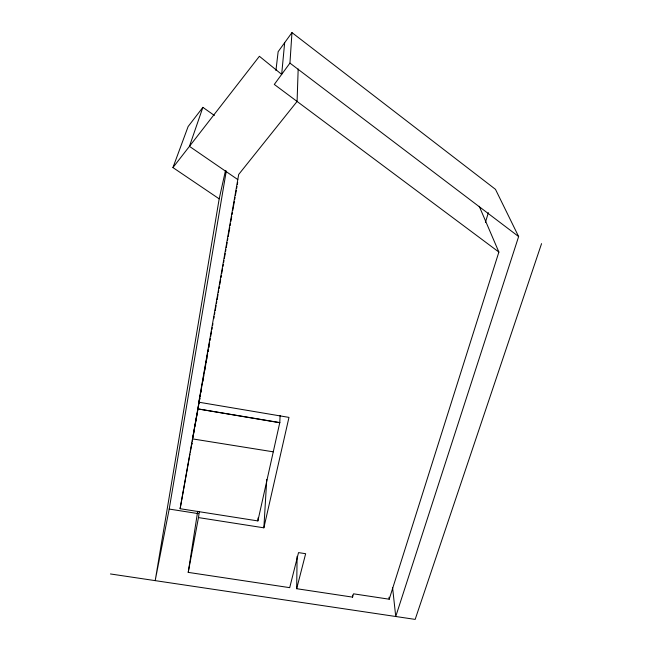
<?xml version="1.0" encoding="UTF-8"?>
<svg xmlns="http://www.w3.org/2000/svg" width="652" height="652" viewBox="0 0 652 652"><rect width="100%" height="100%" fill="white"/><g stroke="black" fill="none" stroke-linecap="round" stroke-linejoin="round"><path stroke-width="0.98" d="M479.228 206.276L498.878 252.055L389.22 599.212L353.539 593.825L352.569 597.126L296.676 588.707L297.108 556.319M298.176 68.99L297.084 101.443L238.689 174.459L198.778 402.194L288.975 417.394L263.864 527.818L198.469 517.59L188.224 572.383L289.7 587.656L298.526 552.611L305.649 553.711L296.676 588.707M207.605 353.555L180.115 508.707L257.882 520.924L279.789 422.594L280.107 415.487M263.864 527.818L266.758 479.399M498.878 252.055L274.296 84.434L289.944 63.105L291.966 32.6L495.471 189.333L518.633 236.562L395.74 616.499L392.561 587.436M257.882 520.924L258.086 517.908M284.663 42.682L281.672 74.377L259.398 56.284L172.943 167.58L219.186 198.844L155.192 580.63L169.202 509.057L226.285 170.946M275.926 70.538L278.143 51.687L291.966 32.6M279.789 422.74L197.646 408.902M198.469 517.59L199.39 511.584M188.224 572.383L197.686 511.29M191.655 444.843L191.981 443.01M192.299 441.176L192.65 439.187M193 437.199L194.565 428.258M194.915 426.278L197.181 413.36M197.532 411.371L197.882 409.383M198.224 407.394L198.575 405.414M198.925 403.425L199.797 398.453M200.148 396.473L200.49 394.484M200.84 392.496L201.191 390.507M202.756 381.567L203.106 379.578M203.457 377.589L203.807 375.609M204.679 370.638L205.021 368.649M205.372 366.66L205.722 364.68M206.073 362.691L206.945 357.72M207.287 355.739L207.638 353.751M207.988 351.762L208.338 349.774M208.681 347.785L208.99 346.033M209.3 344.28L209.61 342.52M209.936 340.646L210.286 338.641M210.637 336.636L211.517 331.632M211.867 329.635L212.218 327.63M212.568 325.625L212.927 323.628M213.799 318.624L214.149 316.619M214.5 314.614L214.858 312.618M215.209 310.613L216.081 305.609M216.44 303.604L216.79 301.599M217.14 299.602L218.012 294.598M218.371 292.593L218.722 290.588M219.072 288.591L219.422 286.587M219.773 284.582L220.653 279.578M221.004 277.581L221.354 275.576M221.704 273.571L222.585 268.567M222.935 266.562L223.286 264.565M223.636 262.56L223.986 260.555M224.337 258.559L225.217 253.555M225.568 251.55L225.918 249.545M226.268 247.548L227.149 242.544M227.499 240.539L227.85 238.534M228.2 236.537L229.781 227.524M230.132 225.519L230.482 223.522M230.832 221.517L231.713 216.513M232.063 214.508L232.414 212.511M232.764 210.506L234.345 201.501M234.696 199.496L235.054 197.491M235.405 195.494L236.277 190.482M236.627 188.485L236.986 186.48M237.336 184.483L237.687 182.478M207.955 351.787L208.322 349.586M208.681 347.597L209.585 342.634M180.115 508.707L189.968 454.085M190.327 452.097L191.941 443.164M219.186 198.844L225.502 170.522M273.31 451.836L192.617 438.902L199.854 398.274M485.406 222.397L488.364 212.674M541.559 243.636L415.169 619.4L110.441 573.956M214.378 115.453L202.878 107.36L189.439 146.341L237.793 179.577M172.943 167.58L188.126 126.537L202.878 107.36M169.202 509.057L198.281 513.621M197.621 408.812L279.789 422.586M289.944 63.105L518.633 236.562M389.016 597.199L389.22 599.212M352.455 595.113L352.569 597.126"/></g></svg>
